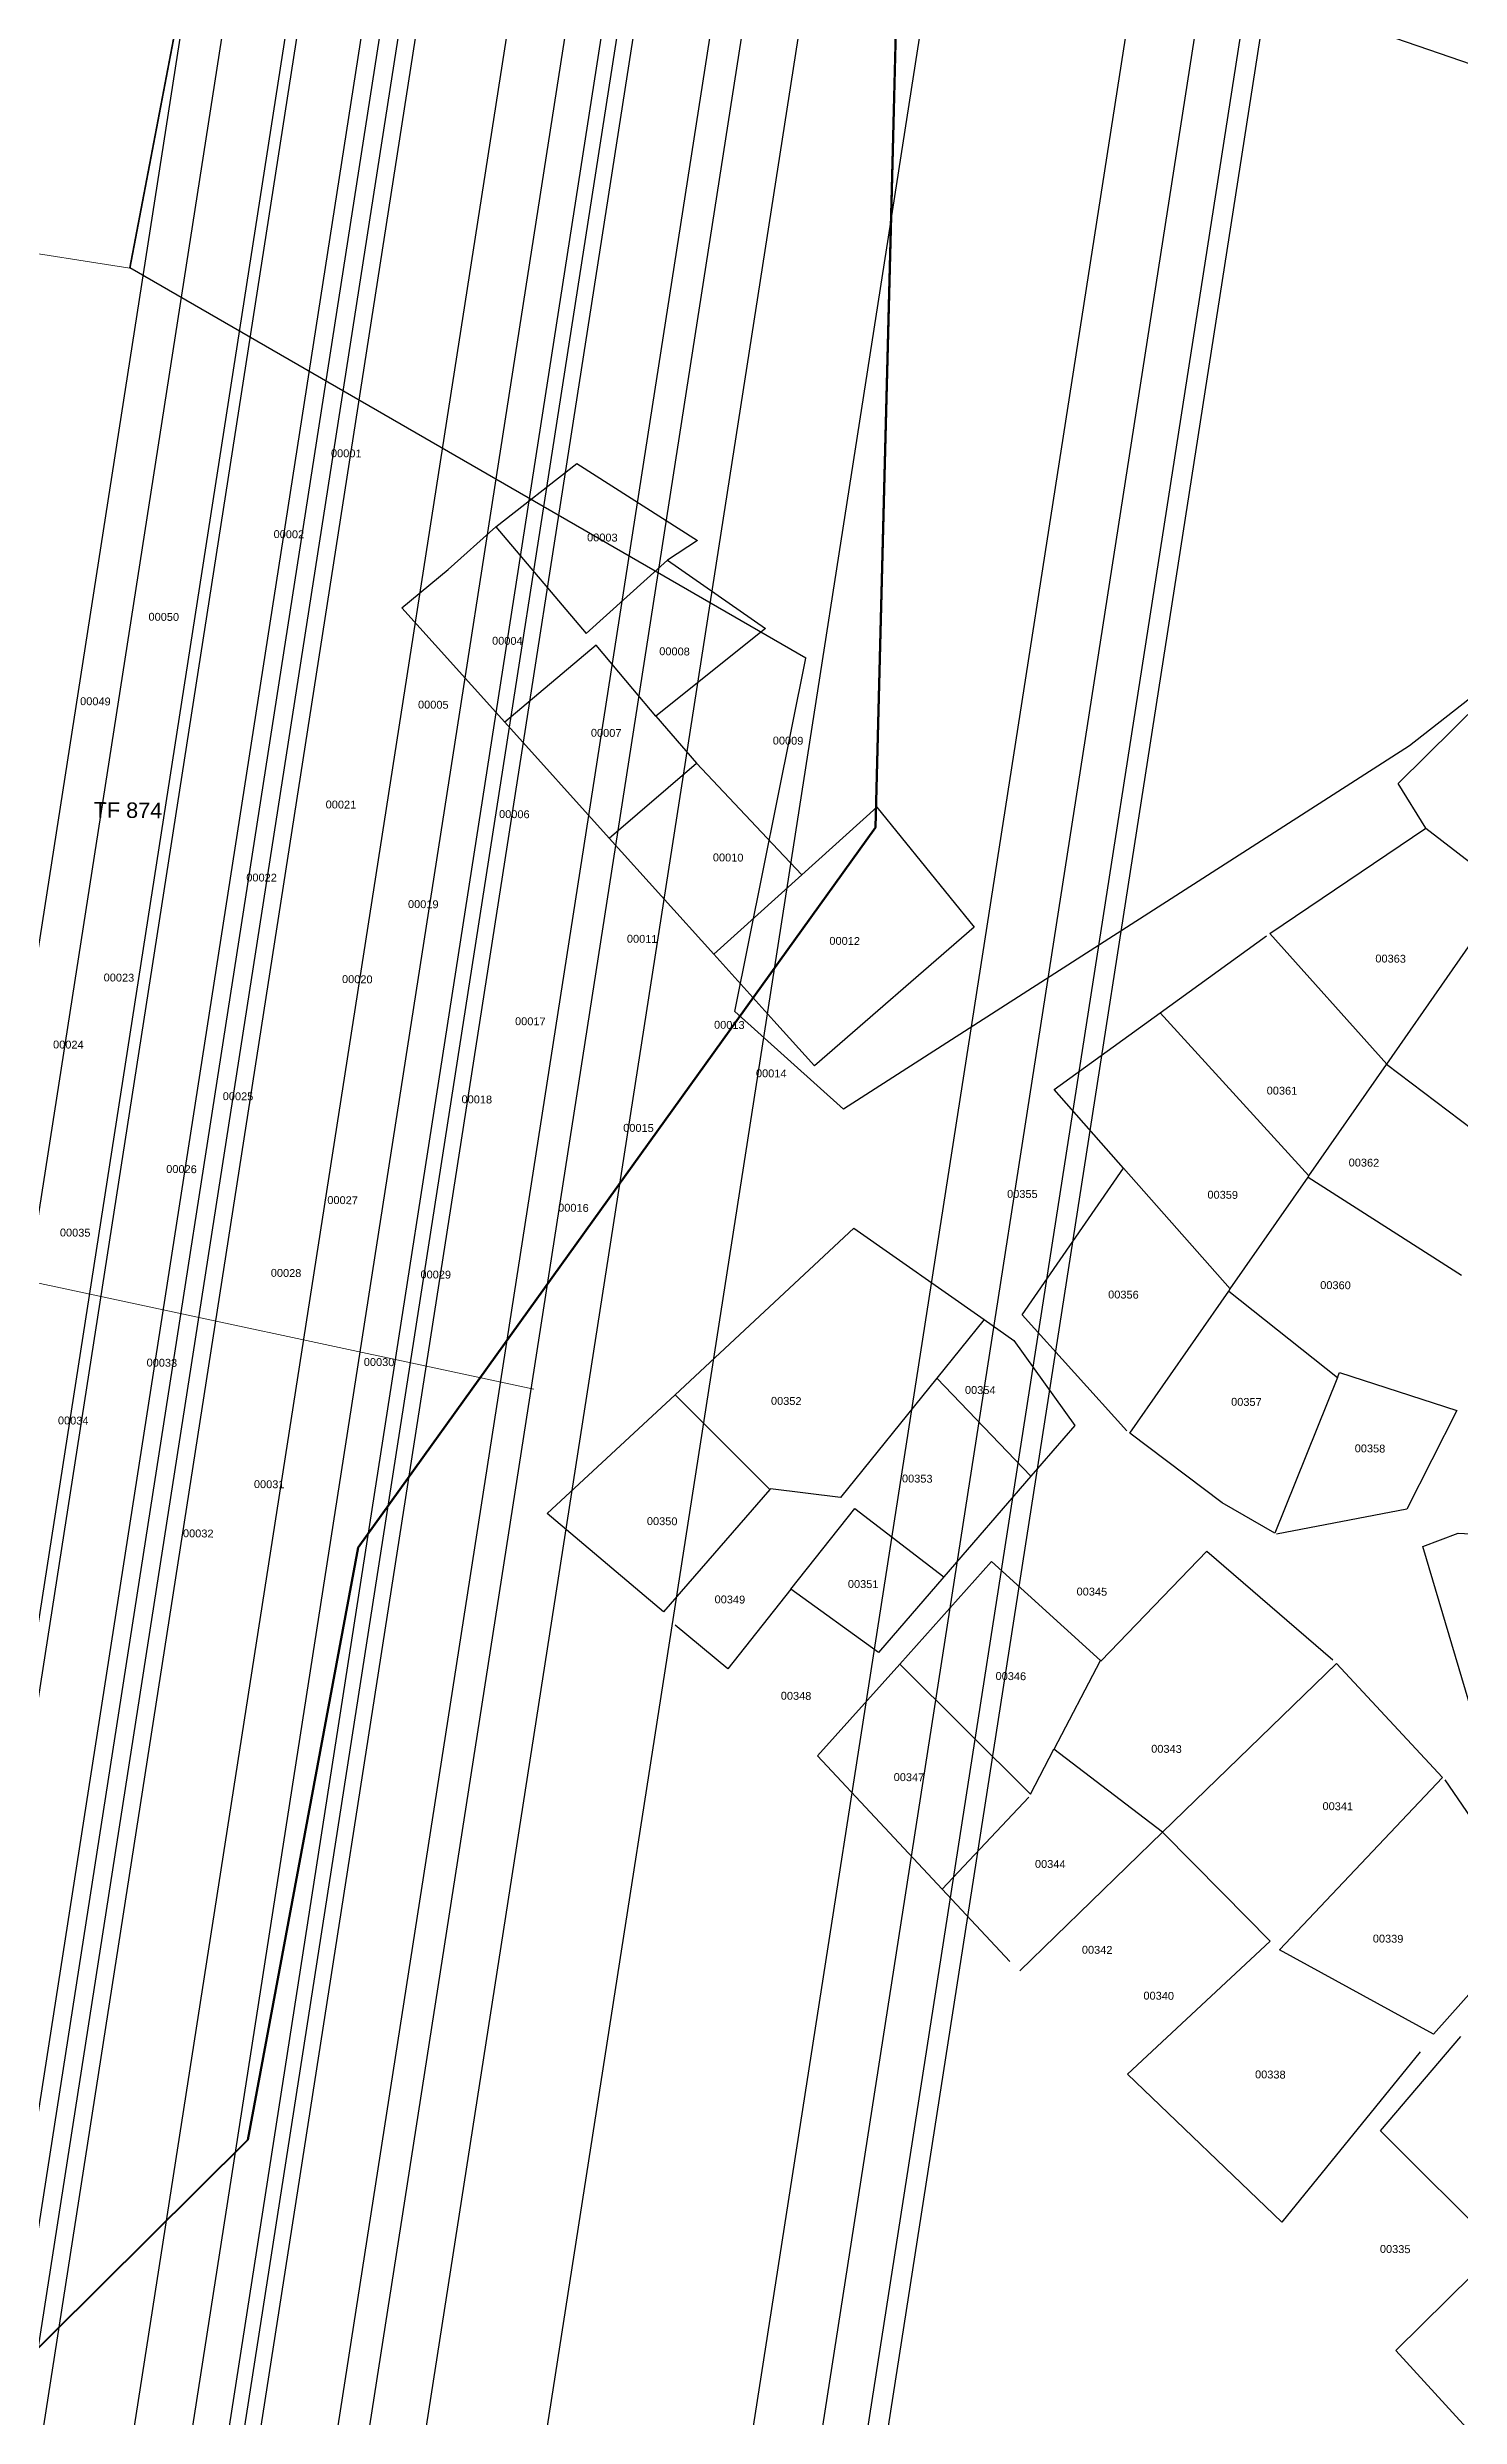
# Model space of a CAD drawing. Header units: metres. Extents: x 0 to 1324930, y 0 to 1631912.
# Drawn here: x 253348.8 to 253528.2, y 1628066.8 to 1628367.9 of the extents above; entities that cross this region are included whole.
import ezdxf
from ezdxf.enums import TextEntityAlignment as Align

# ---------------------------------------------------------------- set-up
doc = ezdxf.new("R2010")
doc.units = ezdxf.units.M
doc.header["$MEASUREMENT"] = 0
for name, color, linetype in [('A_revoir_geometrie_aberrante', 7, 'Continuous'), ('limites_parcelles', 7, 'Continuous'), ('limites_sections', 7, 'Continuous'), ('limites_tf', 7, 'Continuous'), ('numero_parcelle', 7, 'Continuous')]:
    doc.layers.add(name, color=color, linetype=linetype)
doc.layers.add('ASSIETTE IMMAT', color=7, linetype='Continuous', lineweight=0)
doc.layers.add('Numero_TF', color=7, linetype='Continuous', lineweight=0)
doc.styles.add('Style-Arial', font='arial.ttf')

msp = doc.modelspace()

# ---------------------------------------------------------------- linework, layer by layer
at = {"layer": 'A_revoir_geometrie_aberrante'}
for p in [(253818.61986, 1630923.38749), (253783.36023, 1630905.73622), (253774.25578, 1630899.93366), (253836.71626, 1630891.34258), (253814.74338, 1630885.17909), (253827.94962, 1630881.20231), (253782.48128, 1630855.73806), (253817.74311, 1630841.65067), (253797.24446, 1630828.58239), (253747.95549, 1630826.37614), (253772.91621, 1630823.75877), (253832.15824, 1630762.91725), (253758.56079, 1630716.32), (253733.98882, 1630702.58123), (253767.09052, 1630682.50395), (253854.39451, 1630680.82364), (253862.27647, 1630677.74937), (253858.70299, 1630671.267), (253842.95258, 1630663.93894), (253736.02348, 1630663.7972), (253774.846, 1630654.88448)]:
    msp.add_line(p, (0, 0), dxfattribs=at)
at = {"layer": 'ASSIETTE IMMAT', "color": 2, "linetype": 'Continuous', "lineweight": 30, "flags": 128}
msp.add_lwpolyline([(253586.88245, 1628344.94237), (253577.64234, 1628342.5482), (253575.7087, 1628321.29512), (253521.85334, 1628279.1333), (253449.96192, 1628232.9562), (253436.15283, 1628245.34643), (253445.15653, 1628290.27974), (253359.26194, 1628339.88488), (253375.46398, 1628424.66121), (253421.9245, 1628470.51299), (253494.38577, 1628509.03522), (253498.00609, 1628558.81881), (253499.64545, 1628581.02), (253466.43506, 1628620.07379), (253446.12102, 1628685.59197), (253503.84144, 1628578.41673), (253518.73188, 1628369.53538), (253588.98424, 1628345.37823)], dxfattribs=at)
at = {"layer": 'limites_parcelles'}
for p, q in [((253405.78439, 1628306.94195), (253416.05744, 1628315.02512)), ((253416.05744, 1628315.02512), (253431.42031, 1628305.21754)), ((253399.7232, 1628301.55152), (253405.78439, 1628306.94195)), ((253405.78439, 1628306.94195), (253417.26922, 1628293.41436)), ((253431.42031, 1628305.21754), (253427.57459, 1628302.70803)), ((253393.84453, 1628296.67108), (253399.7232, 1628301.55152)), ((253417.26922, 1628293.41436), (253427.57459, 1628302.70803)), ((253427.57459, 1628302.70803), (253440.0354, 1628294.03328)), ((253406.93326, 1628282.1325), (253393.84453, 1628296.67108)), ((253418.53331, 1628291.9147), (253406.93326, 1628282.1325)), ((253423.20049, 1628286.35327), (253418.53331, 1628291.9147)), ((253440.0354, 1628294.03328), (253426.098, 1628282.89727)), ((253520.43646, 1628274.32318), (253536.00189, 1628289.74595)), ((253426.098, 1628282.89727), (253423.20049, 1628286.35327)), ((253426.098, 1628282.89727), (253431.25312, 1628276.92714)), ((253420.18736, 1628267.40514), (253406.93326, 1628282.1325)), ((253420.18736, 1628267.40514), (253431.25312, 1628276.92714)), ((253431.25312, 1628276.92714), (253440.92133, 1628266.66708)), ((253523.94329, 1628268.65738), (253520.43646, 1628274.32318)), ((253444.65037, 1628262.71019), (253454.18079, 1628271.32285)), ((253454.18079, 1628271.32285), (253466.56336, 1628256.09269)), ((253504.12144, 1628255.25047), (253523.94329, 1628268.65738)), ((253523.94329, 1628268.65738), (253534.12311, 1628260.81825)), ((253433.49017, 1628252.62807), (253420.18736, 1628267.40514)), ((253440.92133, 1628266.66708), (253444.65037, 1628262.71019)), ((253433.49017, 1628252.62807), (253444.65037, 1628262.71019)), ((253518.9643, 1628238.64459), (253534.31464, 1628260.67399)), ((253466.56336, 1628256.09269), (253446.26751, 1628238.43727)), ((253441.09044, 1628244.19107), (253433.49017, 1628252.62807)), ((253490.17702, 1628245.1856), (253503.71207, 1628254.97028)), ((253518.9643, 1628238.64459), (253504.12144, 1628255.25047)), ((253446.26751, 1628238.43727), (253441.09044, 1628244.19107)), ((253476.70676, 1628235.44734), (253490.17702, 1628245.1856)), ((253490.17702, 1628245.1856), (253509.09176, 1628224.47272)), ((253509.09176, 1628224.47272), (253518.94017, 1628238.60996)), ((253518.94017, 1628238.60996), (253518.9643, 1628238.64459)), ((253536.63483, 1628225.2299), (253518.94017, 1628238.60996)), ((253485.52965, 1628225.46197), (253476.70676, 1628235.44734)), ((253472.63311, 1628206.82074), (253485.52965, 1628225.46197)), ((253485.52965, 1628225.46197), (253499.09517, 1628210.09894)), ((253499.09517, 1628210.09894), (253508.98151, 1628224.3142)), ((253508.98151, 1628224.3142), (253509.09176, 1628224.47272)), ((253508.98151, 1628224.3142), (253528.48767, 1628211.84259)), ((253428.56115, 1628196.61515), (253451.25924, 1628217.8358)), ((253451.25924, 1628217.8358), (253467.81039, 1628206.19065)), ((253486.33412, 1628191.78142), (253498.89703, 1628209.81452)), ((253498.89703, 1628209.81452), (253499.09517, 1628210.09894)), ((253498.89703, 1628209.81452), (253512.71936, 1628198.85215)), ((253467.81039, 1628206.19065), (253461.82909, 1628198.76515)), ((253467.81039, 1628206.19065), (253471.58259, 1628203.53976)), ((253485.9611, 1628192.05968), (253472.63311, 1628206.82074)), ((253471.58259, 1628203.53976), (253479.35382, 1628192.74888)), ((253461.82909, 1628198.76515), (253449.58868, 1628183.58178)), ((253461.82909, 1628198.76515), (253473.7483, 1628186.27453)), ((253512.71936, 1628198.85215), (253504.75334, 1628179.02947)), ((253512.71936, 1628198.85215), (253512.97478, 1628199.48775)), ((253512.97478, 1628199.48775), (253527.87012, 1628194.64725)), ((253412.28808, 1628181.53511), (253428.56115, 1628196.61515)), ((253440.5994, 1628184.60116), (253428.56115, 1628196.61515)), ((253479.35382, 1628192.74888), (253473.7483, 1628186.27453)), ((253527.87012, 1628194.64725), (253521.53035, 1628182.11476)), ((253498.06792, 1628182.92007), (253486.33412, 1628191.78142)), ((253473.7483, 1628186.27453), (253462.70172, 1628173.50699)), ((253440.5994, 1628184.60116), (253427.09299, 1628169.05481)), ((253440.66909, 1628184.68138), (253440.5994, 1628184.60116)), ((253449.58868, 1628183.58178), (253440.66909, 1628184.68138)), ((253427.09299, 1628169.05481), (253412.28808, 1628181.53511)), ((253443.27841, 1628171.92279), (253451.40286, 1628182.18088)), ((253451.40286, 1628182.18088), (253462.70172, 1628173.50699)), ((253504.75334, 1628179.02947), (253498.06792, 1628182.92007)), ((253521.53035, 1628182.11476), (253504.97557, 1628178.90521)), ((253523.55325, 1628177.36884), (253528.0516, 1628179.03872)), ((253531.86543, 1628149.40094), (253523.55325, 1628177.36884)), ((253528.0516, 1628179.03872), (253555.91822, 1628177.70959)), ((253457.09854, 1628162.41972), (253468.75735, 1628175.43485)), ((253468.75735, 1628175.43485), (253482.60213, 1628162.87915)), ((253482.67679, 1628162.81145), (253496.09894, 1628176.77627)), ((253496.09894, 1628176.77627), (253512.13392, 1628162.96937)), ((253443.27425, 1628171.91754), (253435.24668, 1628161.78564)), ((253443.27425, 1628171.91754), (253443.27841, 1628171.92279)), ((253454.38081, 1628163.89107), (253443.27425, 1628171.91754)), ((253462.70172, 1628173.50699), (253454.38081, 1628163.89107)), ((253435.24668, 1628161.78564), (253428.57908, 1628167.37287)), ((253446.63253, 1628150.75358), (253457.09854, 1628162.41972)), ((253457.09854, 1628162.41972), (253473.69973, 1628145.86649)), ((253476.69632, 1628151.59605), (253482.60213, 1628162.87915)), ((253482.60213, 1628162.87915), (253482.67679, 1628162.81145)), ((253512.58607, 1628162.48707), (253490.4952, 1628141.03651)), ((253526.06912, 1628147.97839), (253512.58607, 1628162.48707)), ((253462.47776, 1628133.81203), (253446.63253, 1628150.75358)), ((253473.69973, 1628145.86649), (253476.68756, 1628151.5793)), ((253476.68756, 1628151.5793), (253476.69632, 1628151.59605)), ((253490.4952, 1628141.03651), (253476.68756, 1628151.5793)), ((253505.3455, 1628126.10705), (253526.06912, 1628147.97839)), ((253526.34033, 1628147.68089), (253538.20873, 1628130.35437)), ((253462.47776, 1628133.81203), (253473.50264, 1628145.48246)), ((253490.4952, 1628141.03651), (253472.33594, 1628123.40566)), ((253498.1159, 1628133.32587), (253490.4952, 1628141.03651)), ((253471.09861, 1628124.58712), (253462.47776, 1628133.81203)), ((253504.17821, 1628127.18617), (253498.1159, 1628133.32587)), ((253538.20873, 1628130.35437), (253524.90339, 1628115.35492)), ((253486.02643, 1628110.26648), (253504.17821, 1628127.18617)), ((253524.90339, 1628115.35492), (253505.3455, 1628126.10705)), ((253518.1904, 1628103.08036), (253528.40562, 1628115.05395)), ((253523.22382, 1628113.12708), (253505.6217, 1628091.46679)), ((253505.6217, 1628091.46679), (253486.02643, 1628110.26648)), ((253533.2024, 1628088.06791), (253518.1904, 1628103.08036)), ((253520.11229, 1628075.17959), (253533.2024, 1628088.06791)), ((253537.66114, 1628055.98482), (253520.11229, 1628075.17959))]:
    msp.add_line(p, q, dxfattribs=at)
at = {"layer": 'limites_sections', "color": 112, "linetype": 'Continuous', "lineweight": 40, "extrusion": (-1.87173e-09, -9.63983e-10, 1), "elevation": -0.00205, "flags": 128}
msp.add_lwpolyline([(253469.82084, 1628503.17614), (253488.58964, 1628500.41443), (253454.87949, 1628458.45481), (253455.86901, 1628419.14669), (253456.67725, 1628387.03977), (253456.72541, 1628385.12663), (253456.8268, 1628378.59077), (253456.09285, 1628349.73443), (253454.03286, 1628268.7428), (253388.28287, 1628177.21207), (253374.26849, 1628101.94024), (253305.37539, 1628033.50285), (252724.25043, 1628275.00653), (252729.81031, 1628341.80532), (252735.30242, 1628407.78978), (252753.24186, 1628623.32182), (252721.72186, 1628619.43782), (252719.11116, 1628633.48746), (252714.79736, 1628656.70232), (252707.87286, 1628693.96682), (252708.1785, 1628714.65705), (252708.49991, 1628736.41507), (252708.92257, 1628765.02786), (252709.54665, 1628807.27601), (252710.02398, 1628836.27541), (252766.51681, 1628874.56219), (252777.80737, 1628875.20736), (252792.59454, 1628876.05234), (252806.68043, 1628876.85725), (252821.79945, 1628877.72119), (252840.09874, 1628878.76687), (252853.87009, 1628879.5538), (252869.67308, 1628880.45683), (252881.50225, 1628881.13278), (252890.23491, 1628881.63179), (252896.72449, 1628882.00262), (252900.6388, 1628882.2263), (252915.41934, 1628884.05997), (252947.8723, 1628888.08609), (252995.1058, 1628893.94587), (253038.77185, 1628895.22744), (253072.39909, 1628896.21438), (253084.09137, 1628889.07052), (253103.78085, 1628877.04045), (253120.36733, 1628866.90627), (253135.16261, 1628857.86651), (253140.02365, 1628843.37896), (253144.88469, 1628828.89142), (253158.88819, 1628822.54624), (253184.20263, 1628811.07591), (253223.52056, 1628793.26041), (253250.15887, 1628785.95727), (253263.79345, 1628773.4373), (253279.13654, 1628744.45583), (253296.18444, 1628717.17928), (253350.96302, 1628668.58952), (253387.61075, 1628636.0822), (253479.03706, 1628554.98513), (253469.82084, 1628503.17614)], close=True, dxfattribs=at)
at = {"layer": 'limites_sections', "color": 112, "lineweight": 40, "extrusion": (3.13226e-08, -1.22909e-08, 1), "elevation": -0.01207, "flags": 128}
msp.add_lwpolyline([(254381.88501, 1628242.49828), (254651.87611, 1628047.60303), (254649.15134, 1628042.15348), (254282.05672, 1627781.84877), (254258.71294, 1627753.64224), (254158.40289, 1627667.71999), (254016.92288, 1627730.1281), (253789.71707, 1627795.71888), (253560.79306, 1627891.44223), (253461.17819, 1627935.95099), (253423.02777, 1627967.74297), (253305.37539, 1628033.50285), (253374.26849, 1628101.94024), (253388.28287, 1628177.21207), (253454.03286, 1628268.7428), (253456.85853, 1628379.83858), (253454.87949, 1628458.45481), (253488.58964, 1628500.41443), (253582.98829, 1628458.10249), (253644.43714, 1628425.9811), (253736.00732, 1628381.87538), (253766.75744, 1628373.2026), (253836.32341, 1628343.15576), (253837.10318, 1628319.10065), (253879.12759, 1628301.60979), (253897.9434, 1628292.24873), (253942.25835, 1628268.6873), (254032.48387, 1628219.15291), (254111.3613, 1628174.17081), (254127.46815, 1628196.62724), (254166.41826, 1628175.61859), (254262.03261, 1628116.19268), (254381.88501, 1628242.49828)], close=True, dxfattribs=at)
at = {"layer": 'limites_tf', "color": 5, "linetype": 'Continuous', "lineweight": 30}
msp.add_line((253375.46398, 1628424.66121), (253359.26153, 1628339.84551), dxfattribs=at)
at = {"layer": 'limites_tf', "color": 1, "linetype": 'Continuous', "lineweight": 0}
for p, q in [((253359.26153, 1628339.84551), (253338.85101, 1628343.03122)), ((253359.26194, 1628339.88488), (253445.15653, 1628290.27974)), ((253445.15653, 1628290.27974), (253436.15283, 1628245.34643)), ((253436.15283, 1628245.34643), (253449.9629, 1628232.9562)), ((253410.58866, 1628197.33733), (253251.19382, 1628231.49598))]:
    msp.add_line(p, q, dxfattribs=at)

# ---------------------------------------------------------------- texts
at = {"layer": 'numero_parcelle', "color": 5, "lineweight": 0, "style": 'Style-Arial'}
for s, rotation, p in [('00001', 359.40223, (253384.83542, 1628316.82286)), ('00002', 359.40223, (253377.54382, 1628306.53961)), ('00003', 359.40223, (253417.37282, 1628306.12406)), ('00050', 359.40223, (253361.65168, 1628296.03434)), ('00004', 359.40223, (253405.30251, 1628292.98854)), ('00008', 359.40223, (253426.54463, 1628291.64719)), ('00049', 359.40223, (253352.96266, 1628285.30102)), ('00005', 359.40223, (253395.89501, 1628284.8754)), ('00007', 359.40223, (253417.85951, 1628281.28707)), ('00009', 359.40223, (253440.96989, 1628280.29947)), ('00021', 359.40223, (253384.15816, 1628272.17874)), ('00006', 359.40223, (253406.1914, 1628270.95808)), ('00010', 359.40223, (253433.35667, 1628265.44929)), ('00022', 359.40223, (253374.07638, 1628262.89959)), ('00019', 359.40223, (253394.61986, 1628259.51652)), ('00011', 359.40223, (253422.43431, 1628255.11251)), ('00012', 359.40223, (253448.16259, 1628254.84408)), ('00363', 359.3981, (253517.53171, 1628252.5945)), ('00023', 359.40223, (253355.95251, 1628250.18523)), ('00020', 359.40223, (253386.2401, 1628249.97587)), ('00017', 359.40223, (253408.2243, 1628244.62778)), ('00013', 359.40223, (253433.5076, 1628244.17301)), ('00024', 359.40223, (253349.5241, 1628241.66778)), ('00014', 359.40223, (253438.83262, 1628238.01068)), ('00025', 359.40223, (253371.08458, 1628235.09774)), ('00018', 359.40223, (253401.42353, 1628234.70503)), ('00361', 359.3981, (253503.72424, 1628235.81248)), ('00015', 359.40223, (253421.96447, 1628231.07823)), ('00026', 359.40223, (253363.90264, 1628225.84166)), ('00362', 359.3981, (253514.13891, 1628226.66434)), ('00355', 359.3981, (253470.74013, 1628222.68308)), ('00359', 359.3981, (253496.19483, 1628222.58)), ('00027', 359.40223, (253384.37176, 1628221.8957)), ('00016', 359.40223, (253413.70011, 1628220.92701)), ('00035', 359.40223, (253350.39352, 1628217.77132)), ('00028', 359.40223, (253377.18981, 1628212.63962)), ('00029', 359.40223, (253396.20637, 1628212.44121)), ('00360', 359.3981, (253510.52645, 1628211.08995)), ('00356', 359.3981, (253483.58001, 1628209.89397)), ('00033', 359.40223, (253361.40841, 1628201.23382)), ('00030', 359.40223, (253389.00496, 1628201.31914)), ('00352', 359.3981, (253440.73795, 1628196.3751)), ('00354', 359.3981, (253465.38713, 1628197.75955)), ('00357', 359.3981, (253499.20288, 1628196.25392)), ('00034', 359.40223, (253350.14432, 1628193.88654)), ('00358', 359.3981, (253514.90689, 1628190.33702)), ('00353', 359.3981, (253457.3858, 1628186.50412)), ('00031', 359.40223, (253375.04509, 1628185.78869)), ('00350', 359.3981, (253424.97546, 1628181.09269)), ('00032', 359.40223, (253366.02993, 1628179.53766)), ('00349', 359.3981, (253433.57516, 1628171.14191)), ('00351', 359.3981, (253450.51152, 1628173.10041)), ('00345', 359.3981, (253479.57028, 1628172.13777)), ('00346', 359.3981, (253469.27515, 1628161.39945)), ('00348', 359.3981, (253441.98648, 1628158.89235)), ('00343', 359.3981, (253489.04996, 1628152.15298)), ('00347', 359.3981, (253456.33018, 1628148.55255)), ('00341', 359.3981, (253510.81603, 1628144.85768)), ('00344', 359.3981, (253474.27965, 1628137.51751)), ('00342', 359.3981, (253480.24159, 1628126.6084)), ('00339', 359.3981, (253517.20846, 1628128.02779)), ('00340', 359.3981, (253488.06338, 1628120.77431)), ('00338', 359.3981, (253502.24632, 1628110.76488)), ('00335', 359.3981, (253518.10785, 1628088.57661))]:
    msp.add_text(s, height=1, rotation=rotation, dxfattribs=at).set_placement(p, align=Align.TOP_LEFT)
at = {"layer": 'numero_tf', "color": 4, "linetype": 'Continuous', "lineweight": 0, "style": 'Style-Arial'}
msp.add_text('TF 874', height=1.968727, rotation=359.40223, dxfattribs=at).set_placement((253354.67115, 1628270.00944))

doc.saveas('drawing.dxf')
